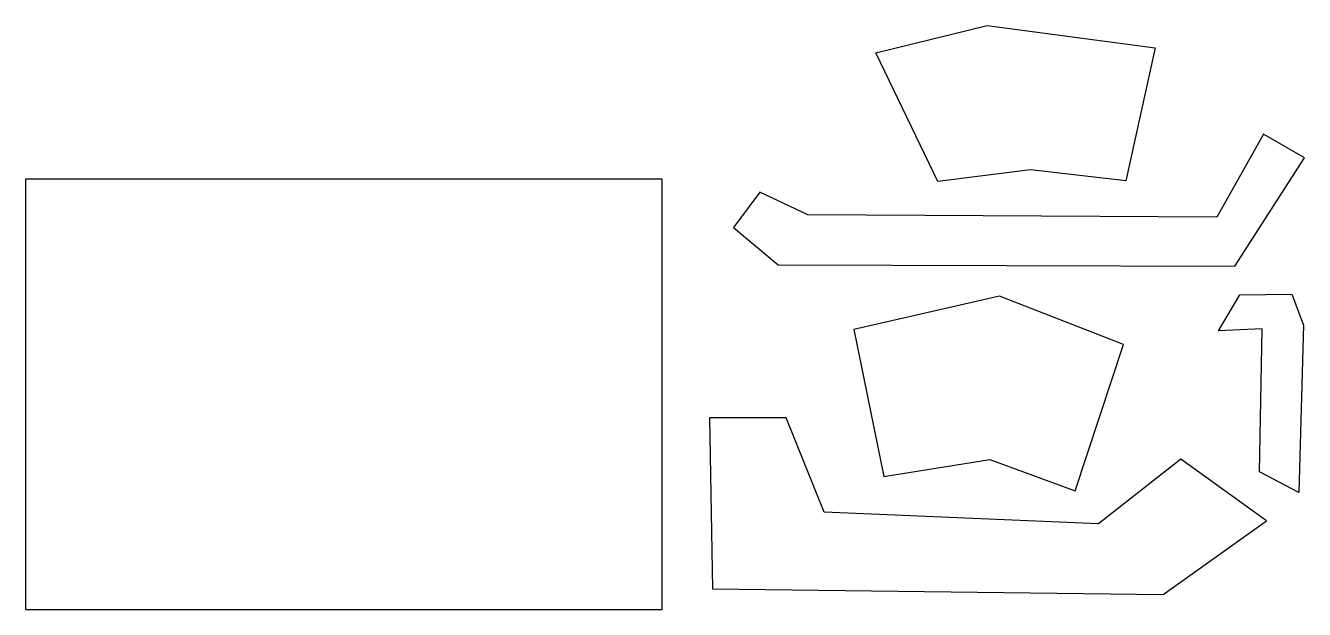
# Model space of a CAD drawing. Header units: millimetres. Extents: x 24 to 619, y 6 to 278.
import ezdxf

# ---------------------------------------------------------------- set-up
doc = ezdxf.new("R2010")
doc.units = ezdxf.units.MM

msp = doc.modelspace()

# ---------------------------------------------------------------- linework, layer by layer
for p, q in [((419.74, 265.36), (471.63, 278)), ((471.63, 278), (549.8, 267.62)), ((448.61, 205.4), (419.74, 265.36)), ((549.8, 267.62), (536.18, 205.73)), ((600.24, 227.53), (578.49, 188.82)), ((619.34, 216.39), (600.24, 227.53)), ((586.98, 166.03), (619.34, 216.39)), ((491.74, 210.91), (448.61, 205.4)), ((536.18, 205.73), (491.74, 210.91)), ((23.72, 206.52), (23.72, 6.25)), ((320.24, 206.52), (23.72, 206.52)), ((320.24, 6.25), (320.24, 206.52)), ((365.72, 200.49), (353.51, 184.05)), ((388, 189.89), (365.72, 200.49)), ((578.49, 188.82), (388, 189.89)), ((353.51, 184.05), (374.21, 166.56)), ((374.21, 166.56), (586.98, 166.03)), ((477.33, 152.03), (409.47, 136.56)), ((535.03, 129.57), (477.33, 152.03)), ((579.33, 135.98), (589.32, 152.61)), ((589.32, 152.61), (613.45, 153.02)), ((613.45, 153.02), (618.85, 138.48)), ((618.85, 138.48), (616.77, 60.74)), ((409.47, 136.56), (423.38, 68.17)), ((599.72, 136.81), (579.33, 135.98)), ((598.47, 70.3), (599.72, 136.81)), ((512.55, 61.44), (535.03, 129.57)), ((342.21, 95.41), (343.58, 15.85)), ((377.9, 95.41), (342.21, 95.41)), ((395.74, 51.51), (377.9, 95.41)), ((423.38, 68.17), (472.84, 76.04)), ((472.84, 76.04), (512.55, 61.44)), ((561.85, 76.2), (523.41, 46.03)), ((601.66, 47.4), (561.85, 76.2)), ((616.77, 60.74), (598.47, 70.3)), ((523.41, 46.03), (395.74, 51.51)), ((553.61, 13.11), (601.66, 47.4)), ((343.58, 15.85), (553.61, 13.11)), ((23.72, 6.25), (320.24, 6.25))]:
    msp.add_line(p, q)

doc.saveas('drawing.dxf')
